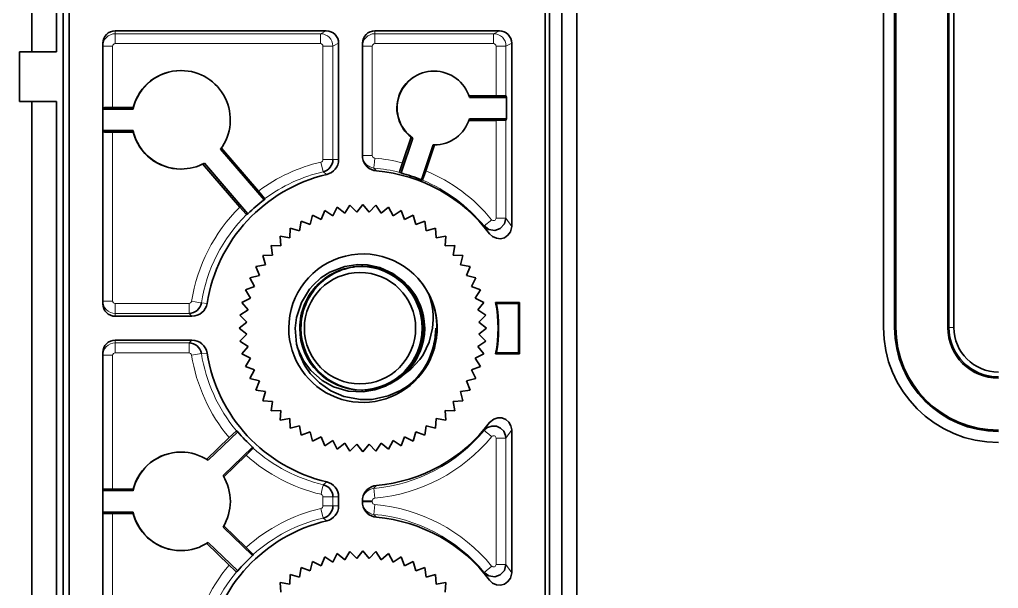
# Model space of a CAD drawing. Extents: x -1334 to -16, y -214 to 699.
# Drawn here: x -1239.19 to -1199.61, y 279.45 to 302.44 of the extents above; entities that cross this region are included whole.
import ezdxf

# ---------------------------------------------------------------- set-up
doc = ezdxf.new("R2010")
doc.units = 0

msp = doc.modelspace()

# ---------------------------------------------------------------- linework, layer by layer
at = {"color": 7, "lineweight": 35}
for p, q in [((-1217.771, 317.148), (-1217.771, 171.148)), ((-1216.661, 314.998), (-1216.661, 173.298)), ((-1217.271, 313.158), (-1217.271, 175.138)), ((-1237.437, 262.469), (-1237.437, 303.469)), ((-1237.185, 303.469), (-1237.185, 262.469)), ((-1217.937, 262.469), (-1217.937, 303.469)), ((-1238.695, 190.138), (-1238.695, 299.138)), ((-1237.695, 299.138), (-1237.695, 190.138))]:
    msp.add_line(p, q, dxfattribs=at)
at = {"color": 7, "lineweight": 35, "ltscale": 0.325}
for p, q in [((-1238.695, 301.138), (-1238.695, 314.138)), ((-1237.695, 314.138), (-1237.695, 301.138))]:
    msp.add_line(p, q, dxfattribs=at)
at = {"color": 7, "lineweight": 35, "ltscale": 0.425}
for p, q in [((-1204.261, 306.998), (-1204.261, 289.998)), ((-1203.812, 306.998), (-1203.812, 289.998)), ((-1203.761, 289.998), (-1203.761, 306.998)), ((-1201.661, 306.998), (-1201.661, 289.998)), ((-1201.611, 306.998), (-1201.611, 289.998)), ((-1201.411, 306.998), (-1201.411, 289.998))]:
    msp.add_line(p, q, dxfattribs=at)
at = {"color": 7, "lineweight": 35, "ltscale": 0.213388}
msp.add_line((-1226.793, 301.987), (-1235.329, 301.987), dxfattribs=at)
at = {"color": 7, "lineweight": 13, "ltscale": 0.002892}
for p, q in [((-1235.329, 301.871), (-1235.329, 301.987)), ((-1224.829, 301.987), (-1224.829, 301.871)), ((-1235.329, 289.371), (-1235.329, 289.487))]:
    msp.add_line(p, q, dxfattribs=at)
at = {"color": 7, "lineweight": 13, "ltscale": 0.207602}
msp.add_line((-1227.025, 301.871), (-1235.329, 301.871), dxfattribs=at)
at = {"color": 7, "lineweight": 13, "ltscale": 0.006469}
for p, q in [((-1227.025, 301.871), (-1226.793, 301.987)), ((-1220.025, 301.871), (-1219.793, 301.987)), ((-1226.525, 301.372), (-1226.293, 301.487)), ((-1219.293, 301.487), (-1219.525, 301.372))]:
    msp.add_line(p, q, dxfattribs=at)
at = {"color": 7, "lineweight": 35, "ltscale": 0.125888}
msp.add_line((-1219.793, 301.987), (-1224.829, 301.987), dxfattribs=at)
at = {"color": 7, "lineweight": 13, "ltscale": 0.120102}
msp.add_line((-1224.829, 301.871), (-1220.025, 301.871), dxfattribs=at)
at = {"color": 7, "lineweight": 35, "ltscale": 0.263391}
msp.add_line((-1235.829, 290.952), (-1235.829, 301.487), dxfattribs=at)
at = {"color": 7, "lineweight": 13, "ltscale": 0.009946}
for p, q in [((-1235.431, 301.372), (-1235.829, 301.372)), ((-1224.931, 301.372), (-1225.329, 301.372)), ((-1224.931, 296.948), (-1225.329, 296.948)), ((-1235.431, 291.067), (-1235.829, 291.067)), ((-1235.829, 288.872), (-1235.431, 288.872)), ((-1224.931, 282.991), (-1225.329, 282.991)), ((-1224.931, 282.948), (-1225.329, 282.948))]:
    msp.add_line(p, q, dxfattribs=at)
at = {"color": 7, "lineweight": 13, "ltscale": 0.062042}
msp.add_line((-1235.431, 301.372), (-1235.431, 298.89), dxfattribs=at)
at = {"color": 7, "lineweight": 13, "ltscale": 0.207599}
msp.add_line((-1235.331, 301.471), (-1227.027, 301.471), dxfattribs=at)
at = {"color": 7, "lineweight": 13, "ltscale": 0.010052}
for p, q in [((-1226.927, 301.372), (-1226.525, 301.372)), ((-1219.525, 301.372), (-1219.927, 301.372)), ((-1226.927, 296.784), (-1226.525, 296.784)), ((-1219.525, 294.418), (-1219.927, 294.418)), ((-1219.927, 285.521), (-1219.525, 285.521)), ((-1226.927, 283.155), (-1226.525, 283.155)), ((-1226.927, 282.784), (-1226.525, 282.784)), ((-1219.525, 280.418), (-1219.927, 280.418))]:
    msp.add_line(p, q, dxfattribs=at)
at = {"color": 7, "lineweight": 13, "ltscale": 0.114685}
for p, q in [((-1226.927, 301.372), (-1226.927, 296.784)), ((-1226.525, 296.784), (-1226.525, 301.372))]:
    msp.add_line(p, q, dxfattribs=at)
at = {"color": 7, "lineweight": 35, "ltscale": 0.117578}
msp.add_line((-1226.293, 296.784), (-1226.293, 301.487), dxfattribs=at)
at = {"color": 7, "lineweight": 35, "ltscale": 0.113474}
msp.add_line((-1225.329, 301.487), (-1225.329, 296.948), dxfattribs=at)
at = {"color": 7, "lineweight": 13, "ltscale": 0.110582}
msp.add_line((-1224.931, 296.948), (-1224.931, 301.372), dxfattribs=at)
at = {"color": 7, "lineweight": 13, "ltscale": 0.120105}
msp.add_line((-1224.831, 301.471), (-1220.027, 301.471), dxfattribs=at)
at = {"color": 7, "lineweight": 13, "ltscale": 0.050162}
msp.add_line((-1219.927, 301.372), (-1219.927, 299.365), dxfattribs=at)
at = {"color": 7, "lineweight": 13, "ltscale": 0.050423}
msp.add_line((-1219.525, 299.355), (-1219.525, 301.372), dxfattribs=at)
at = {"color": 7, "lineweight": 35, "ltscale": 0.185116}
msp.add_line((-1219.293, 294.083), (-1219.293, 301.487), dxfattribs=at)
at = {"color": 7, "lineweight": 35, "ltscale": 0.0375}
for p, q in [((-1237.695, 301.138), (-1239.195, 301.138)), ((-1239.195, 299.138), (-1237.695, 299.138))]:
    msp.add_line(p, q, dxfattribs=at)
at = {"color": 7, "lineweight": 35, "ltscale": 0.05}
for p, q in [((-1239.195, 299.138), (-1239.195, 301.138)), ((-1219.022, 288.969), (-1219.022, 290.969))]:
    msp.add_line(p, q, dxfattribs=at)
at = {"color": 7, "lineweight": 35, "ltscale": 0.000323487}
msp.add_line((-1232.675, 300.382), (-1232.662, 300.382), dxfattribs=at)
at = {"color": 7, "lineweight": 35, "ltscale": 0.000326538}
msp.add_line((-1222.445, 300.36), (-1222.432, 300.36), dxfattribs=at)
at = {"color": 7, "lineweight": 35, "ltscale": 0.027438}
for p, q in [((-1219.927, 299.365), (-1221.024, 299.365)), ((-1219.927, 298.37), (-1221.024, 298.37))]:
    msp.add_line(p, q, dxfattribs=at)
at = {"color": 7, "lineweight": 35, "ltscale": 0.037503}
for p, q in [((-1219.503, 299.3), (-1221.003, 299.3)), ((-1219.503, 298.435), (-1221.003, 298.435))]:
    msp.add_line(p, q, dxfattribs=at)
at = {"color": 7, "lineweight": 35, "ltscale": 0.001472}
msp.add_line((-1219.525, 299.355), (-1219.503, 299.3), dxfattribs=at)
at = {"color": 7, "lineweight": 35, "ltscale": 0.021619}
msp.add_line((-1219.503, 298.435), (-1219.503, 299.3), dxfattribs=at)
at = {"color": 7, "lineweight": 35, "ltscale": 0.020718}
for p, q in [((-1234.602, 298.89), (-1235.431, 298.89)), ((-1234.602, 297.895), (-1235.431, 297.895)), ((-1234.602, 283.467), (-1235.431, 283.467)), ((-1234.602, 282.472), (-1235.431, 282.472))]:
    msp.add_line(p, q, dxfattribs=at)
at = {"color": 7, "lineweight": 35, "ltscale": 0.00163}
for p, q in [((-1234.602, 298.89), (-1234.605, 298.825)), ((-1234.602, 282.472), (-1234.605, 282.537))]:
    msp.add_line(p, q, dxfattribs=at)
at = {"color": 7, "lineweight": 35, "ltscale": 0.0306}
for p, q in [((-1234.605, 298.825), (-1235.829, 298.825)), ((-1234.605, 297.96), (-1235.829, 297.96)), ((-1234.605, 283.402), (-1235.829, 283.402)), ((-1234.605, 282.537), (-1235.829, 282.537))]:
    msp.add_line(p, q, dxfattribs=at)
at = {"color": 7, "lineweight": 13, "ltscale": 0.098804}
msp.add_line((-1219.927, 298.37), (-1219.927, 294.418), dxfattribs=at)
at = {"color": 7, "lineweight": 35, "ltscale": 0.001474}
msp.add_line((-1219.503, 298.435), (-1219.525, 298.38), dxfattribs=at)
at = {"color": 7, "lineweight": 13, "ltscale": 0.099065}
msp.add_line((-1219.525, 294.418), (-1219.525, 298.38), dxfattribs=at)
at = {"color": 7, "lineweight": 13, "ltscale": 0.170686}
msp.add_line((-1235.431, 297.895), (-1235.431, 291.067), dxfattribs=at)
at = {"color": 7, "lineweight": 35, "ltscale": 0.001629}
for p, q in [((-1234.602, 297.895), (-1234.605, 297.96)), ((-1234.602, 283.467), (-1234.605, 283.402))]:
    msp.add_line(p, q, dxfattribs=at)
at = {"color": 7, "lineweight": 35, "ltscale": 0.027453}
msp.add_line((-1223.713, 296.65), (-1223.364, 297.692), dxfattribs=at)
at = {"color": 7, "lineweight": 35, "ltscale": 0.001987}
msp.add_line((-1223.364, 297.692), (-1223.296, 297.651), dxfattribs=at)
at = {"color": 7, "lineweight": 35, "ltscale": 0.037104}
for p, q in [((-1223.296, 297.651), (-1223.768, 296.243)), ((-1222.948, 295.969), (-1222.476, 297.376))]:
    msp.add_line(p, q, dxfattribs=at)
at = {"color": 7, "lineweight": 35, "ltscale": 0.027452}
msp.add_line((-1222.42, 297.375), (-1222.77, 296.334), dxfattribs=at)
at = {"color": 7, "lineweight": 35, "ltscale": 0.000897374}
msp.add_line((-1222.476, 297.376), (-1222.44, 297.375), dxfattribs=at)
at = {"color": 7, "lineweight": 35, "ltscale": 0.067401}
for p, q in [((-1229.309, 295.158), (-1231.068, 297.202)), ((-1231.723, 296.638), (-1229.965, 294.594))]:
    msp.add_line(p, q, dxfattribs=at)
at = {"color": 7, "lineweight": 35, "ltscale": 0.057331}
msp.add_line((-1231.034, 297.248), (-1229.539, 295.509), dxfattribs=at)
at = {"color": 7, "lineweight": 35, "ltscale": 0.057608}
msp.add_line((-1230.293, 294.86), (-1231.796, 296.607), dxfattribs=at)
at = {"color": 7, "lineweight": 13, "ltscale": 0.010013}
for p, q in [((-1227.006, 296.685), (-1226.912, 296.295)), ((-1227.006, 282.685), (-1226.912, 282.295))]:
    msp.add_line(p, q, dxfattribs=at)
at = {"color": 7, "lineweight": 13, "ltscale": 0.005786}
for p, q in [((-1226.293, 296.784), (-1226.525, 296.784)), ((-1226.525, 283.155), (-1226.293, 283.155)), ((-1226.293, 282.784), (-1226.525, 282.784))]:
    msp.add_line(p, q, dxfattribs=at)
at = {"color": 7, "lineweight": 35, "ltscale": 0.000429323}
for p, q in [((-1225.323, 296.873), (-1225.322, 296.856)), ((-1225.323, 282.873), (-1225.322, 282.856))]:
    msp.add_line(p, q, dxfattribs=at)
at = {"color": 7, "lineweight": 35, "ltscale": 0.000323486}
for p, q in [((-1232.675, 296.402), (-1232.662, 296.402)), ((-1232.675, 284.959), (-1232.662, 284.959)), ((-1232.675, 280.979), (-1232.662, 280.979))]:
    msp.add_line(p, q, dxfattribs=at)
at = {"color": 7, "lineweight": 13, "ltscale": 0.004534}
for p, q in [((-1226.912, 296.295), (-1226.77, 296.183)), ((-1226.912, 282.295), (-1226.77, 282.183))]:
    msp.add_line(p, q, dxfattribs=at)
at = {"color": 7, "lineweight": 13, "ltscale": 0.003911}
for p, q in [((-1224.76, 296.328), (-1224.866, 296.443)), ((-1224.76, 282.328), (-1224.866, 282.443))]:
    msp.add_line(p, q, dxfattribs=at)
at = {"color": 7, "lineweight": 35, "ltscale": 0.001632}
msp.add_line((-1223.768, 296.243), (-1223.828, 296.268), dxfattribs=at)
at = {"color": 7, "lineweight": 35, "ltscale": 0.001113}
msp.add_line((-1222.905, 295.958), (-1222.948, 295.969), dxfattribs=at)
at = {"color": 7, "lineweight": 35, "ltscale": 0.001213}
msp.add_line((-1229.283, 295.199), (-1229.309, 295.158), dxfattribs=at)
at = {"color": 7, "lineweight": 35, "ltscale": 0.009825}
for p, q in [((-1225.833, 294.942), (-1226.045, 294.612)), ((-1224.787, 294.942), (-1225.064, 294.663)), ((-1229.252, 292.529), (-1229.64, 292.469)), ((-1229.355, 292.908), (-1229.252, 292.529)), ((-1221.368, 292.529), (-1221.265, 292.908)), ((-1220.98, 292.469), (-1221.368, 292.529)), ((-1220.31, 289.969), (-1220.617, 290.215)), ((-1229.64, 287.469), (-1229.252, 287.41)), ((-1229.252, 287.41), (-1229.355, 287.03)), ((-1221.368, 287.41), (-1220.98, 287.469)), ((-1221.265, 287.03), (-1221.368, 287.41)), ((-1226.045, 285.327), (-1225.833, 284.997)), ((-1225.064, 285.276), (-1224.787, 284.997)), ((-1225.833, 280.942), (-1226.045, 280.612)), ((-1224.787, 280.942), (-1225.064, 280.663))]:
    msp.add_line(p, q, dxfattribs=at)
at = {"color": 7, "lineweight": 35, "ltscale": 0.009823}
for p, q in [((-1225.556, 294.663), (-1225.833, 294.942)), ((-1225.31, 294.969), (-1225.556, 294.663)), ((-1225.064, 294.663), (-1225.31, 294.969)), ((-1224.575, 294.612), (-1224.787, 294.942)), ((-1227.344, 294.537), (-1227.444, 294.157)), ((-1226.526, 294.509), (-1226.855, 294.725)), ((-1226.35, 294.86), (-1226.526, 294.509)), ((-1224.094, 294.509), (-1224.271, 294.86)), ((-1223.765, 294.725), (-1224.094, 294.509)), ((-1222.81, 294.299), (-1223.176, 294.157)), ((-1222.352, 293.622), (-1222.371, 294.014)), ((-1228.268, 293.622), (-1228.656, 293.685)), ((-1221.964, 293.685), (-1222.352, 293.622)), ((-1228.963, 292.927), (-1229.355, 292.908)), ((-1221.265, 292.908), (-1221.657, 292.927)), ((-1221.122, 292.103), (-1220.98, 292.469)), ((-1220.555, 291.514), (-1220.922, 291.654)), ((-1229.85, 291.186), (-1230.201, 291.009)), ((-1220.419, 291.009), (-1220.77, 291.186)), ((-1229.952, 290.705), (-1230.283, 290.492)), ((-1220.338, 290.492), (-1220.668, 290.705)), ((-1230.004, 290.215), (-1230.31, 289.969)), ((-1230.31, 289.969), (-1230.004, 289.723)), ((-1230.004, 289.723), (-1230.283, 289.447)), ((-1230.283, 289.447), (-1229.952, 289.234)), ((-1220.668, 289.234), (-1220.338, 289.447)), ((-1220.338, 289.447), (-1220.617, 289.723)), ((-1229.952, 289.234), (-1230.201, 288.93)), ((-1220.419, 288.93), (-1220.668, 289.234)), ((-1220.922, 288.285), (-1220.555, 288.424)), ((-1220.742, 287.936), (-1220.922, 288.285)), ((-1220.98, 287.469), (-1221.122, 287.836)), ((-1229.355, 287.03), (-1228.963, 287.012)), ((-1221.657, 287.012), (-1221.265, 287.03)), ((-1228.656, 286.254), (-1228.268, 286.317)), ((-1222.371, 285.924), (-1222.352, 286.317)), ((-1222.352, 286.317), (-1221.964, 286.254)), ((-1227.444, 285.782), (-1227.344, 285.402)), ((-1226.855, 285.214), (-1226.526, 285.43)), ((-1226.526, 285.43), (-1226.35, 285.079)), ((-1224.271, 285.079), (-1224.094, 285.43)), ((-1224.094, 285.43), (-1223.765, 285.214)), ((-1223.176, 285.782), (-1222.81, 285.639)), ((-1225.833, 284.997), (-1225.556, 285.276)), ((-1225.556, 285.276), (-1225.31, 284.969)), ((-1225.31, 284.969), (-1225.064, 285.276)), ((-1224.787, 284.997), (-1224.575, 285.327)), ((-1226.526, 280.509), (-1226.855, 280.725)), ((-1226.35, 280.86), (-1226.526, 280.509)), ((-1225.556, 280.663), (-1225.833, 280.942)), ((-1225.31, 280.969), (-1225.556, 280.663)), ((-1225.064, 280.663), (-1225.31, 280.969)), ((-1224.575, 280.612), (-1224.787, 280.942)), ((-1224.094, 280.509), (-1224.271, 280.86)), ((-1223.765, 280.725), (-1224.094, 280.509)), ((-1227.344, 280.537), (-1227.444, 280.157)), ((-1222.81, 280.299), (-1223.176, 280.157)), ((-1222.352, 279.622), (-1222.371, 280.014)), ((-1228.268, 279.622), (-1228.656, 279.685)), ((-1221.964, 279.685), (-1222.352, 279.622))]:
    msp.add_line(p, q, dxfattribs=at)
at = {"color": 7, "lineweight": 35, "ltscale": 0.001617}
msp.add_line((-1229.965, 294.594), (-1230.022, 294.564), dxfattribs=at)
at = {"color": 7, "lineweight": 35, "ltscale": 0.009824}
for p, q in [((-1226.994, 294.357), (-1227.344, 294.537)), ((-1226.855, 294.725), (-1226.994, 294.357)), ((-1226.045, 294.612), (-1226.35, 294.86)), ((-1224.271, 294.86), (-1224.575, 294.612)), ((-1223.626, 294.357), (-1223.765, 294.725)), ((-1223.276, 294.537), (-1223.626, 294.357)), ((-1223.176, 294.157), (-1223.276, 294.537)), ((-1227.81, 294.299), (-1227.87, 293.911)), ((-1222.75, 293.911), (-1222.81, 294.299)), ((-1228.249, 294.014), (-1228.268, 293.622)), ((-1222.371, 294.014), (-1222.75, 293.911)), ((-1228.633, 293.293), (-1229.026, 293.315)), ((-1229.026, 293.315), (-1228.963, 292.927)), ((-1228.656, 293.685), (-1228.633, 293.293)), ((-1221.987, 293.293), (-1221.964, 293.685)), ((-1221.594, 293.315), (-1221.987, 293.293)), ((-1221.657, 292.927), (-1221.594, 293.315)), ((-1229.64, 292.469), (-1229.498, 292.103)), ((-1229.498, 292.103), (-1229.878, 292.003)), ((-1229.878, 292.003), (-1229.698, 291.654)), ((-1230.065, 291.514), (-1229.85, 291.186)), ((-1220.77, 291.186), (-1220.555, 291.514)), ((-1230.283, 290.492), (-1230.004, 290.215)), ((-1220.617, 290.215), (-1220.338, 290.492)), ((-1229.85, 288.753), (-1230.065, 288.424)), ((-1220.555, 288.424), (-1220.77, 288.753)), ((-1229.698, 288.285), (-1229.878, 287.936)), ((-1229.878, 287.936), (-1229.498, 287.836)), ((-1229.498, 287.836), (-1229.64, 287.469)), ((-1228.963, 287.012), (-1229.026, 286.624)), ((-1221.594, 286.624), (-1221.657, 287.012)), ((-1229.026, 286.624), (-1228.633, 286.646)), ((-1228.633, 286.646), (-1228.656, 286.254)), ((-1221.964, 286.254), (-1221.987, 286.646)), ((-1221.987, 286.646), (-1221.594, 286.624)), ((-1228.268, 286.317), (-1228.249, 285.924)), ((-1227.87, 286.028), (-1227.81, 285.639)), ((-1222.81, 285.639), (-1222.75, 286.028)), ((-1222.75, 286.028), (-1222.371, 285.924)), ((-1227.344, 285.402), (-1226.994, 285.582)), ((-1226.994, 285.582), (-1226.855, 285.214)), ((-1223.765, 285.214), (-1223.626, 285.582)), ((-1223.626, 285.582), (-1223.276, 285.402)), ((-1223.276, 285.402), (-1223.176, 285.782)), ((-1226.35, 285.079), (-1226.045, 285.327)), ((-1224.575, 285.327), (-1224.271, 285.079)), ((-1226.855, 280.725), (-1226.994, 280.357)), ((-1226.045, 280.612), (-1226.35, 280.86)), ((-1224.271, 280.86), (-1224.575, 280.612)), ((-1223.626, 280.357), (-1223.765, 280.725)), ((-1227.81, 280.299), (-1227.87, 279.911)), ((-1226.994, 280.357), (-1227.344, 280.537)), ((-1223.276, 280.537), (-1223.626, 280.357)), ((-1223.176, 280.157), (-1223.276, 280.537)), ((-1222.75, 279.911), (-1222.81, 280.299)), ((-1228.249, 280.014), (-1228.268, 279.622)), ((-1222.371, 280.014), (-1222.75, 279.911)), ((-1228.656, 279.685), (-1228.633, 279.293)), ((-1221.987, 279.293), (-1221.964, 279.685))]:
    msp.add_line(p, q, dxfattribs=at)
at = {"color": 7, "lineweight": 35, "ltscale": 0.009826}
for p, q in [((-1227.444, 294.157), (-1227.81, 294.299)), ((-1229.698, 291.654), (-1230.065, 291.514)), ((-1220.617, 289.723), (-1220.31, 289.969)), ((-1230.065, 288.424), (-1229.698, 288.285)), ((-1227.81, 285.639), (-1227.444, 285.782)), ((-1227.444, 280.157), (-1227.81, 280.299))]:
    msp.add_line(p, q, dxfattribs=at)
at = {"color": 7, "lineweight": 13, "ltscale": 0.009959}
msp.add_line((-1220.104, 294.354), (-1220.411, 294.1), dxfattribs=at)
at = {"color": 7, "lineweight": 13, "ltscale": 0.010185}
for p, q in [((-1219.525, 294.418), (-1219.293, 294.083)), ((-1219.525, 280.418), (-1219.293, 280.083))]:
    msp.add_line(p, q, dxfattribs=at)
at = {"color": 7, "lineweight": 35, "ltscale": 0.009822}
for p, q in [((-1227.87, 293.911), (-1228.249, 294.014)), ((-1220.922, 291.654), (-1220.742, 292.003)), ((-1230.201, 291.009), (-1229.952, 290.705)), ((-1220.668, 290.705), (-1220.419, 291.009)), ((-1230.201, 288.93), (-1229.85, 288.753)), ((-1220.77, 288.753), (-1220.419, 288.93)), ((-1228.249, 285.924), (-1227.87, 286.028)), ((-1227.87, 279.911), (-1228.249, 280.014))]:
    msp.add_line(p, q, dxfattribs=at)
at = {"color": 7, "lineweight": 35, "ltscale": 0.009821}
for p, q in [((-1220.742, 292.003), (-1221.122, 292.103)), ((-1221.122, 287.836), (-1220.742, 287.936))]:
    msp.add_line(p, q, dxfattribs=at)
at = {"color": 7, "lineweight": 13, "ltscale": 0.074725}
for p, q in [((-1235.331, 290.967), (-1232.342, 290.967)), ((-1235.329, 290.567), (-1232.34, 290.567)), ((-1232.34, 289.371), (-1235.329, 289.371)), ((-1235.331, 288.971), (-1232.342, 288.971))]:
    msp.add_line(p, q, dxfattribs=at)
at = {"color": 7, "lineweight": 13, "ltscale": 0.010001}
msp.add_line((-1232.342, 290.967), (-1232.34, 290.567), dxfattribs=at)
at = {"color": 7, "lineweight": 13, "ltscale": 0.005771}
for p, q in [((-1231.614, 290.972), (-1231.844, 290.991)), ((-1231.844, 288.948), (-1231.614, 288.966))]:
    msp.add_line(p, q, dxfattribs=at)
at = {"color": 7, "lineweight": 35, "ltscale": 0.024216}
for p, q in [((-1219.945, 291.004), (-1218.976, 291.004)), ((-1218.976, 288.934), (-1219.945, 288.934))]:
    msp.add_line(p, q, dxfattribs=at)
at = {"color": 7, "lineweight": 35, "ltscale": 0.001178}
for p, q in [((-1219.913, 290.969), (-1219.945, 291.004)), ((-1219.945, 288.934), (-1219.913, 288.969))]:
    msp.add_line(p, q, dxfattribs=at)
at = {"color": 7, "lineweight": 35, "ltscale": 0.022293}
for p, q in [((-1219.022, 290.969), (-1219.913, 290.969)), ((-1219.913, 288.969), (-1219.022, 288.969))]:
    msp.add_line(p, q, dxfattribs=at)
at = {"color": 7, "lineweight": 35, "ltscale": 0.00143}
for p, q in [((-1219.022, 290.969), (-1218.976, 291.004)), ((-1219.022, 288.969), (-1218.976, 288.934))]:
    msp.add_line(p, q, dxfattribs=at)
at = {"color": 7, "lineweight": 35, "ltscale": 0.051746}
msp.add_line((-1218.976, 291.004), (-1218.976, 288.934), dxfattribs=at)
at = {"color": 7, "lineweight": 13, "ltscale": 0.002893}
msp.add_line((-1235.329, 290.567), (-1235.329, 290.452), dxfattribs=at)
at = {"color": 7, "lineweight": 13, "ltscale": 0.004091}
for p, q in [((-1232.34, 290.567), (-1232.224, 290.452)), ((-1232.224, 289.487), (-1232.34, 289.371))]:
    msp.add_line(p, q, dxfattribs=at)
at = {"color": 7, "lineweight": 35, "ltscale": 0.077618}
for p, q in [((-1235.329, 290.452), (-1232.224, 290.452)), ((-1232.224, 289.487), (-1235.329, 289.487))]:
    msp.add_line(p, q, dxfattribs=at)
at = {"color": 7, "lineweight": 13, "ltscale": 0.005002}
msp.add_line((-1201.411, 289.998), (-1201.611, 289.998), dxfattribs=at)
at = {"color": 7, "lineweight": 35, "ltscale": 0.300891}
msp.add_line((-1235.829, 276.952), (-1235.829, 288.987), dxfattribs=at)
at = {"color": 7, "lineweight": 13, "ltscale": 0.135115}
msp.add_line((-1235.431, 288.872), (-1235.431, 283.467), dxfattribs=at)
at = {"color": 7, "lineweight": 13, "ltscale": 0.010048}
msp.add_line((-1232.241, 288.885), (-1231.844, 288.948), dxfattribs=at)
at = {"color": 7, "lineweight": 35, "ltscale": 0.001603}
for p, q in [((-1230.426, 285.818), (-1230.371, 285.783)), ((-1230.371, 280.155), (-1230.426, 280.121))]:
    msp.add_line(p, q, dxfattribs=at)
at = {"color": 7, "lineweight": 13, "ltscale": 0.009579}
msp.add_line((-1220.411, 285.839), (-1220.194, 286.155), dxfattribs=at)
at = {"color": 7, "lineweight": 13, "ltscale": 0.010184}
msp.add_line((-1219.525, 285.521), (-1219.293, 285.856), dxfattribs=at)
at = {"color": 7, "lineweight": 35, "ltscale": 0.144341}
msp.add_line((-1219.293, 280.083), (-1219.293, 285.856), dxfattribs=at)
at = {"color": 7, "lineweight": 35, "ltscale": 0.031713}
for p, q in [((-1231.635, 284.666), (-1230.723, 285.547)), ((-1230.723, 280.392), (-1231.635, 281.273))]:
    msp.add_line(p, q, dxfattribs=at)
at = {"color": 7, "lineweight": 35, "ltscale": 0.041505}
msp.add_line((-1230.371, 285.783), (-1231.566, 284.63), dxfattribs=at)
at = {"color": 7, "lineweight": 13, "ltscale": 0.127579}
for p, q in [((-1219.927, 280.418), (-1219.927, 285.521)), ((-1219.525, 280.418), (-1219.525, 285.521))]:
    msp.add_line(p, q, dxfattribs=at)
at = {"color": 7, "lineweight": 35, "ltscale": 0.041506}
for p, q in [((-1230.965, 284.008), (-1229.771, 285.161)), ((-1229.771, 280.777), (-1230.965, 281.931)), ((-1231.566, 281.309), (-1230.371, 280.155))]:
    msp.add_line(p, q, dxfattribs=at)
at = {"color": 7, "lineweight": 35, "ltscale": 0.001235}
msp.add_line((-1229.771, 285.161), (-1229.749, 285.117), dxfattribs=at)
at = {"color": 7, "lineweight": 35, "ltscale": 0.03142}
for p, q in [((-1230.031, 284.832), (-1230.935, 283.958)), ((-1230.935, 281.98), (-1230.031, 281.107))]:
    msp.add_line(p, q, dxfattribs=at)
at = {"color": 7, "lineweight": 13, "ltscale": 0.004533}
msp.add_line((-1226.77, 283.756), (-1226.912, 283.643), dxfattribs=at)
at = {"color": 7, "lineweight": 13, "ltscale": 0.00391}
msp.add_line((-1224.866, 283.496), (-1224.76, 283.611), dxfattribs=at)
at = {"color": 7, "lineweight": 13, "ltscale": 0.009995}
for p, q in [((-1224.833, 283.097), (-1224.866, 283.496)), ((-1224.866, 282.443), (-1224.833, 282.842))]:
    msp.add_line(p, q, dxfattribs=at)
at = {"color": 7, "lineweight": 13, "ltscale": 0.009265}
for p, q in [((-1226.927, 283.155), (-1226.927, 282.784)), ((-1226.525, 282.784), (-1226.525, 283.155))]:
    msp.add_line(p, q, dxfattribs=at)
at = {"color": 7, "lineweight": 35, "ltscale": 0.009265}
msp.add_line((-1226.293, 282.784), (-1226.293, 283.155), dxfattribs=at)
at = {"color": 7, "lineweight": 35, "ltscale": 0.000428563}
msp.add_line((-1225.323, 283.066), (-1225.322, 283.083), dxfattribs=at)
at = {"color": 7, "lineweight": 35, "ltscale": 0.001057}
msp.add_line((-1225.329, 282.991), (-1225.329, 282.948), dxfattribs=at)
at = {"color": 7, "lineweight": 13, "ltscale": 0.001058}
msp.add_line((-1224.931, 282.948), (-1224.931, 282.991), dxfattribs=at)
at = {"color": 7, "lineweight": 13, "ltscale": 0.135114}
msp.add_line((-1235.431, 282.472), (-1235.431, 277.067), dxfattribs=at)
at = {"color": 7, "lineweight": 35, "ltscale": 0.001236}
msp.add_line((-1229.749, 280.822), (-1229.771, 280.777), dxfattribs=at)
at = {"color": 7, "lineweight": 13, "ltscale": 0.009958}
msp.add_line((-1220.104, 280.354), (-1220.411, 280.1), dxfattribs=at)
at = {"color": 7, "lineweight": 13, "ltscale": 0.00958}
msp.add_line((-1220.194, 279.784), (-1220.411, 280.1), dxfattribs=at)
at = {"color": 7, "lineweight": 35}
for points in [[(-1219.927, 299.365), (-1219.545, 299.358), (-1219.527, 299.356), (-1219.525, 299.355)], [(-1235.829, 298.879), (-1235.828, 298.88), (-1235.82, 298.882), (-1235.757, 298.885), (-1235.431, 298.89)], [(-1219.927, 298.37), (-1219.545, 298.377), (-1219.527, 298.379), (-1219.525, 298.38)], [(-1235.829, 297.905), (-1235.828, 297.904), (-1235.82, 297.903), (-1235.757, 297.899), (-1235.431, 297.895)], [(-1223.828, 296.268), (-1223.829, 296.269), (-1223.828, 296.276), (-1223.814, 296.332), (-1223.713, 296.65)], [(-1222.905, 295.958), (-1222.904, 295.959), (-1222.9, 295.966), (-1222.77, 296.334)], [(-1229.539, 295.509), (-1229.294, 295.215), (-1229.284, 295.201), (-1229.283, 295.199)], [(-1230.293, 294.86), (-1230.037, 294.576), (-1230.024, 294.565), (-1230.023, 294.564), (-1230.022, 294.564)], [(-1219.525, 294.418), (-1219.589, 294.181), (-1219.761, 293.995), (-1219.972, 293.922), (-1220.219, 293.961), (-1220.411, 294.1)], [(-1220.194, 293.784), (-1220.07, 293.669), (-1219.915, 293.602), (-1219.749, 293.586), (-1219.587, 293.627), (-1219.448, 293.726), (-1219.347, 293.864), (-1219.293, 294.083)], [(-1223.642, 291.829), (-1224.103, 292.183), (-1224.621, 292.419), (-1225.125, 292.529), (-1225.514, 292.543), (-1226.045, 292.466), (-1226.646, 292.232), (-1227.007, 291.998), (-1227.328, 291.706), (-1227.464, 291.547), (-1227.795, 291.006), (-1227.994, 290.397), (-1228.044, 289.969)], [(-1228.044, 289.969), (-1227.99, 289.322), (-1227.864, 288.89), (-1227.669, 288.481), (-1227.438, 288.142), (-1227.061, 287.754), (-1226.612, 287.443), (-1226.081, 287.212), (-1225.41, 287.084), (-1224.943, 287.089), (-1224.283, 287.23), (-1223.795, 287.444), (-1223.505, 287.627), (-1223.238, 287.844)], [(-1222.496, 289.969), (-1222.632, 289.401), (-1222.88, 288.887), (-1223.006, 288.705), (-1223.375, 288.311), (-1223.642, 288.109)], [(-1223.975, 287.879), (-1224.395, 287.632), (-1224.835, 287.474), (-1225.305, 287.399), (-1225.903, 287.43), (-1226.494, 287.605), (-1226.954, 287.859), (-1227.413, 288.261), (-1227.707, 288.656), (-1227.963, 289.203)], [(-1219.293, 285.856), (-1219.325, 286.022), (-1219.409, 286.169), (-1219.533, 286.281), (-1219.687, 286.344), (-1219.857, 286.348), (-1220.021, 286.298), (-1220.194, 286.155)], [(-1230.723, 285.547), (-1230.441, 285.807), (-1230.428, 285.817), (-1230.427, 285.818), (-1230.426, 285.818)], [(-1220.411, 285.839), (-1220.268, 285.955), (-1220.093, 286.013), (-1219.91, 286.007), (-1219.745, 285.933), (-1219.616, 285.802), (-1219.539, 285.634), (-1219.525, 285.521)], [(-1230.031, 284.832), (-1229.76, 285.102), (-1229.75, 285.115), (-1229.749, 285.117)], [(-1235.829, 283.457), (-1235.828, 283.457), (-1235.82, 283.459), (-1235.753, 283.463), (-1235.431, 283.467)], [(-1235.829, 282.482), (-1235.828, 282.482), (-1235.82, 282.48), (-1235.753, 282.476), (-1235.431, 282.472)], [(-1229.749, 280.822), (-1229.749, 280.823), (-1229.753, 280.828), (-1229.787, 280.865), (-1230.031, 281.107)], [(-1230.426, 280.121), (-1230.427, 280.121), (-1230.434, 280.126), (-1230.486, 280.17), (-1230.723, 280.392)], [(-1219.525, 280.418), (-1219.589, 280.181), (-1219.761, 279.995), (-1219.972, 279.922), (-1220.219, 279.961), (-1220.411, 280.1)], [(-1220.194, 279.784), (-1220.07, 279.669), (-1219.915, 279.602), (-1219.749, 279.586), (-1219.587, 279.627), (-1219.448, 279.726), (-1219.347, 279.865), (-1219.293, 280.083)]]:
    msp.add_lwpolyline(points, dxfattribs=at)
for centre, radius, start, end in [((-1235.329, 301.487), 0.5, 89.9998, 180.0017), ((-1226.793, 301.487), 0.5, 359.9989, 90.0008), ((-1224.829, 301.487), 0.5, 90.0001, 180.0008), ((-1219.793, 301.487), 0.5, 359.9992, 89.9999), ((-1222.432, 298.868), 1.493, 16.8389, 89.9997), ((-1224.822, 296.948), 0.507, 180, 188.514), ((-1227.035, 296.791), 0.511, 283.9442, 359.2697), ((-1226.919, 296.79), 0.626, 283.7881, 359.4253), ((-1225.369, 289.971), 2.498, 89.1812, 180.0425), ((-1225.364, 289.971), 2.498, 89.2198, 180.0427), ((-1225.358, 289.971), 2.498, 89.2731, 180.0425), ((-1225.353, 289.971), 2.498, 89.337, 180.0426), ((-1225.348, 289.971), 2.498, 89.4094, 180.0427), ((-1225.343, 289.971), 2.498, 89.4888, 180.0427), ((-1225.338, 289.971), 2.498, 89.5749, 180.0429), ((-1225.332, 289.971), 2.498, 89.6672, 180.0427), ((-1225.327, 289.971), 2.498, 89.7659, 180.0429), ((-1225.322, 289.971), 2.498, 89.8715, 180.0429), ((-1225.317, 289.971), 2.498, 89.9847, 180.0429), ((-1225.37, 289.971), 2.498, 48.0579, 89.9437), ((-1225.365, 289.971), 2.499, 359.9732, 89.9864), ((-1225.359, 289.971), 2.499, 359.9732, 89.9864), ((-1225.354, 289.971), 2.499, 359.9732, 89.9836), ((-1225.349, 289.971), 2.499, 359.9732, 89.9864), ((-1225.344, 289.971), 2.499, 359.9732, 89.9864), ((-1225.339, 289.971), 2.499, 359.9732, 89.9864), ((-1225.333, 289.971), 2.499, 359.9732, 89.9864), ((-1225.328, 289.971), 2.499, 359.9732, 89.9837), ((-1225.323, 289.971), 2.499, 359.9732, 89.9864), ((-1225.318, 289.971), 2.499, 359.9732, 89.9864), ((-1225.316, 289.971), 2.499, 359.9692, 89.9998), ((-1225.313, 289.97), 2.499, 359.9793, 48.0553), ((-1225.314, 289.971), 2.998, 359.9722, 45.0353), ((-1225.305, 289.972), 2.995, 359.9573, 27.4174), ((-1225.315, 290.361), 2.846, 352.0871, 20.343), ((-1235.329, 290.952), 0.5, 179.9989, 270.0008), ((-1232.347, 291.078), 0.511, 270.8007, 350.1583), ((-1232.231, 291.077), 0.626, 270.6282, 350.3318), ((-1225.366, 289.97), 2.501, 180.0224, 270.0093), ((-1225.361, 289.97), 2.501, 180.0226, 270.0082), ((-1225.356, 289.97), 2.501, 180.0224, 270.0095), ((-1225.35, 289.97), 2.501, 180.0225, 270.0094), ((-1225.345, 289.97), 2.501, 180.0225, 270.0097), ((-1225.34, 289.97), 2.501, 180.0224, 270.0093), ((-1225.335, 289.97), 2.501, 180.0226, 270.0093), ((-1225.329, 289.97), 2.501, 180.0224, 270.0093), ((-1225.324, 289.97), 2.501, 180.0225, 270.0096), ((-1225.319, 289.97), 2.501, 180.0225, 270.011), ((-1225.314, 289.97), 2.501, 180.0219, 270.0106), ((-1225.362, 289.971), 2.501, 270.526, 359.9739), ((-1225.351, 289.971), 2.501, 270.406, 359.9739), ((-1225.346, 289.971), 2.501, 270.346, 359.9739), ((-1225.341, 289.971), 2.501, 270.286, 359.9738), ((-1225.335, 289.971), 2.501, 270.2259, 359.9739), ((-1225.33, 289.971), 2.501, 270.1658, 359.9738), ((-1225.325, 289.971), 2.501, 270.1056, 359.9739), ((-1225.32, 289.971), 2.501, 270.0449, 359.9738), ((-1225.314, 289.971), 2.501, 269.9877, 359.9738), ((-1225.37, 289.97), 2.5, 311.9057, 359.985), ((-1225.369, 289.97), 3.001, 311.22, 359.9844), ((-1225.364, 289.97), 3.001, 312.516, 359.9852), ((-1225.358, 289.97), 3.001, 313.9123, 359.9843), ((-1225.353, 289.97), 3, 315.4061, 359.9874), ((-1225.348, 289.97), 3.001, 317.0606, 359.9853), ((-1225.342, 289.97), 3, 318.7528, 359.9898), ((-1225.335, 289.97), 2.999, 320.5549, 359.9969), ((-1225.33, 289.97), 2.999, 322.5591, 359.9941), ((-1225.326, 289.97), 2.999, 324.7579, 359.9924), ((-1225.322, 289.97), 3.001, 327.0717, 359.9849), ((-1225.318, 289.971), 3.003, 329.5906, 359.9783), ((-1225.318, 289.971), 3.007, 332.4629, 359.9623), ((-1199.611, 289.998), 4.65, 180, 270), ((-1199.611, 289.998), 4.2, 180, 270), ((-1199.611, 289.998), 4.15, 180, 270), ((-1199.611, 289.998), 2.05, 180, 270), ((-1199.611, 289.998), 2, 180, 270), ((-1199.611, 289.998), 1.8, 180, 270), ((-1235.329, 288.987), 0.5, 89.9998, 180.0017), ((-1232.347, 288.861), 0.511, 9.8409, 89.1985), ((-1232.231, 288.861), 0.626, 9.6684, 89.3719), ((-1225.244, 290.042), 2.976, 312.3913, 330.7591), ((-1225.313, 289.97), 2.5, 269.9869, 311.9232), ((-1225.39, 289.846), 2.424, 307.3088, 314.2278), ((-1227.035, 283.148), 0.511, 0.7305, 76.056), ((-1226.919, 283.148), 0.626, 0.5743, 76.2115), ((-1224.822, 282.991), 0.507, 171.4956, 180), ((-1227.035, 282.791), 0.511, 283.9442, 359.2697), ((-1226.919, 282.79), 0.626, 283.7881, 359.4253), ((-1224.822, 282.948), 0.507, 180, 188.5044)]:
    msp.add_arc(centre, radius, start, end, dxfattribs=at)
at = {"color": 7, "lineweight": 13}
for centre, radius, start, end in [((-1235.329, 301.371), 0.5, 90.0011, 179.9995), ((-1235.331, 301.371), 0.1, 89.9682, 179.8495), ((-1227.027, 301.372), 0.1, 359.9673, 89.8486), ((-1224.831, 301.372), 0.0999, 89.9988, 180.0354), ((-1220.027, 301.372), 0.0999, 359.9979, 90.0345), ((-1227.04, 296.793), 0.114, 287.5947, 355.6101), ((-1224.822, 296.948), 0.507, 188.5138, 265.0445), ((-1225.43, 289.965), 6.903, 75.5981, 85.0419), ((-1220.027, 294.418), 0.0996, 219.2895, 0.1805), ((-1228.014, 288.661), 9.348, 33.2289, 35.5778), ((-1235.331, 291.067), 0.1, 179.9673, 269.8486), ((-1232.35, 291.079), 0.112, 274.0765, 346.9387), ((-1235.329, 288.872), 0.5, 90.0011, 179.9995), ((-1235.331, 288.871), 0.1, 89.9682, 179.8495), ((-1232.35, 288.86), 0.112, 13.1124, 85.9826), ((-1220.027, 285.522), 0.0995, 359.557, 140.9245), ((-1224.822, 282.991), 0.507, 94.9556, 171.4959), ((-1227.042, 283.144), 0.116, 5.1254, 71.6578), ((-1224.824, 282.991), 0.107, 94.9575, 180.0004), ((-1227.042, 282.794), 0.116, 288.3353, 354.8753), ((-1224.822, 282.948), 0.507, 188.5041, 265.0444), ((-1220.026, 280.417), 0.0995, 219.0262, 0.3955)]:
    msp.add_arc(centre, radius, start, end, dxfattribs=at)
for centre, major_axis, ratio, start_param, end_param in [((-1235.329, 301.471), (0, -0.4), 0.005236, 3.146828, 4.712388), ((-1227.025, 301.471), (0, -0.4), 0.005236, 3.146828, 4.712388), ((-1227.025, 301.372), (0.224, -0.447), 0.999931, 1.107247, 2.678016), ((-1224.829, 301.372), (-0.5, 0), 0.999986, 4.712416, 6.283185), ((-1224.829, 301.471), (0, -0.4), 0.005236, 3.146828, 4.712388), ((-1220.025, 301.471), (0, -0.4), 0.005236, 3.146828, 4.712388), ((-1220.025, 301.372), (-0.224, 0.447), 0.999931, 4.24884, 5.819609), ((-1224.824, 296.948), (0, -0.107), 0.999986, 4.71258, 6.196894), ((-1225.429, 289.969), (-0.001, -6.898), 0.999986, 3.372392, 3.78006), ((-1224.831, 296.842), (0.035, 0.398), 0.005216, 1.571248, 3.138117), ((-1225.427, 289.969), (0.001, 6.498), 0.999986, 0.2308, 0.635623), ((-1225.427, 289.969), (-0.001, -6.498), 0.999986, 2.893211, 3.05531), ((-1225.429, 289.969), (-0.001, -6.898), 0.999986, 2.259871, 2.745992), ((-1225.427, 289.969), (0.001, 6.498), 0.999986, 5.401464, 5.88474), ((-1225.429, 289.969), (-0.001, -6.898), 0.999986, 3.924435, 4.554784), ((-1225.427, 289.969), (0.001, 6.498), 0.999986, 0.785686, 1.413192), ((-1235.329, 291.067), (-0.5, 0), 0.999986, 0, 1.570769), ((-1235.329, 290.967), (0, -0.4), 0.005236, 4.712388, 6.277948), ((-1232.239, 291.053), (0.395, -0.063), 0.000822, 4.707218, 6.272778), ((-1235.329, 288.971), (0, -0.4), 0.005236, 3.146828, 4.712388), ((-1232.34, 288.971), (0, -0.4), 0.005236, 3.146828, 4.712388), ((-1225.429, 289.969), (-0.001, -6.898), 0.999986, 4.870376, 5.408489), ((-1225.427, 289.969), (0.001, 6.498), 0.999986, 1.728783, 2.264052), ((-1225.427, 289.969), (0.001, 6.498), 0.999986, 3.228257, 4.023696), ((-1220.102, 285.585), (0.309, -0.254), 0.003328, 3.142786, 4.708347), ((-1225.429, 289.969), (-0.001, -6.898), 0.999986, 0.086665, 0.882103), ((-1225.427, 289.969), (0.001, 6.498), 0.999986, 2.414116, 2.911175), ((-1225.429, 289.969), (-0.001, -6.898), 0.999986, 5.552864, 6.052767), ((-1227.003, 283.254), (0.091, 0.389), 0.005098, 0.006432, 1.571992), ((-1225.429, 275.969), (-0.001, -6.898), 0.999986, 3.372392, 3.872295), ((-1224.824, 282.948), (0, -0.107), 0.999986, 4.71258, 6.196861), ((-1225.429, 275.969), (-0.001, -6.898), 0.999986, 2.259871, 3.05531), ((-1225.427, 275.969), (0.001, 6.498), 0.999986, 0.2308, 0.727859), ((-1225.427, 275.969), (0.001, 6.498), 0.999986, 5.401464, 6.196902), ((-1225.429, 275.969), (-0.001, -6.898), 0.999986, 4.016671, 4.554784), ((-1225.427, 275.969), (0.001, 6.498), 0.999986, 0.877922, 1.413191)]:
    msp.add_ellipse(centre, major_axis=major_axis, ratio=ratio, start_param=start_param, end_param=end_param, dxfattribs=at)
at = {"color": 7, "lineweight": 35}
for centre, major_axis, start_param, end_param in [((-1232.662, 298.392), (0, -1.99), 3.141784, 4.493566), ((-1232.675, 298.392), (0, 1.99), 0.000191, 1.318307), ((-1232.662, 298.392), (0, -1.99), 0.929669, 3.141784), ((-1222.445, 298.868), (0, 1.493), 0.000191, 2.478342), ((-1222.432, 298.868), (0, -1.493), 3.141784, 5.665869), ((-1222.432, 298.868), (0, -1.493), 0.000191, 1.277084), ((-1232.662, 298.392), (0, -1.99), 4.931594, 6.283376), ((-1232.675, 298.392), (0, 1.99), 1.823667, 3.141784), ((-1222.432, 298.868), (0, -1.493), 6.253675, 6.283376), ((-1224.706, 296.948), (0, -0.623), 4.71258, 4.861011), ((-1232.662, 298.392), (0, -1.99), 0.000191, 0.49164), ((-1224.706, 296.948), (0, -0.623), 4.861011, 6.196895), ((-1225.311, 289.969), (-0.001, -6.382), 3.372392, 4.554784), ((-1225.311, 289.969), (0.001, 6.382), 5.353161, 6.196902), ((-1225.416, 289.969), (0.001, 6.487), 5.89307, 6.026474), ((-1225.416, 289.969), (0.001, 6.487), 0.643953, 0.777357), ((-1225.31, 289.969), (-0.001, -3), 2.049469, 4.71258), ((-1225.429, 289.969), (0, -2.25), 4.71258, 10.995765), ((-1225.418, 289.969), (0, 2.5), 4.71258, 6.269088), ((-1225.37, 289.969), (0, 2.5), 3.873569, 5.55159), ((-1225.313, 289.969), (0, -2.5), 0.731977, 2.409998), ((-1225.31, 289.969), (0.001, 3), 1.570987, 5.191062), ((-1225.311, 289.969), (-0.001, -5.465), 1.380469, 1.761505), ((-1225.322, 289.969), (0.001, 5.5), 4.529745, 4.895415), ((-1225.418, 289.969), (0, 2.5), 3.162378, 4.71258), ((-1225.311, 289.969), (-0.001, -6.382), 4.870376, 6.052767), ((-1225.311, 289.969), (-0.001, -6.382), 0.086665, 0.93041), ((-1225.416, 289.969), (0.001, 6.487), 2.272382, 2.405786), ((-1232.662, 282.969), (0, -1.99), 3.141784, 4.493566), ((-1232.675, 282.969), (0, -1.99), 3.141784, 4.4599), ((-1232.662, 282.969), (0, -1.99), 2.558098, 3.141784), ((-1232.662, 282.969), (0, -1.99), 1.021905, 2.12007), ((-1224.706, 282.991), (0, 0.623), 0.086672, 1.422556), ((-1224.706, 282.991), (0, 0.623), 1.422556, 1.570987), ((-1224.706, 282.948), (0, 0.623), 1.570987, 1.719419), ((-1224.706, 282.948), (0, 0.623), 1.719419, 3.055303), ((-1232.662, 282.969), (0, -1.99), 4.931594, 6.283376), ((-1232.675, 282.969), (0, 1.99), 1.823667, 3.141784), ((-1225.311, 275.969), (-0.001, -6.382), 2.211564, 3.05531), ((-1225.311, 275.969), (-0.001, -6.382), 3.372392, 4.554784), ((-1232.662, 282.969), (0, -1.99), 0.000191, 0.583876), ((-1225.416, 275.969), (0.001, 6.487), 0.736189, 0.869592)]:
    msp.add_ellipse(centre, major_axis=major_axis, ratio=0.999986, start_param=start_param, end_param=end_param, dxfattribs=at)

doc.saveas('drawing.dxf')
